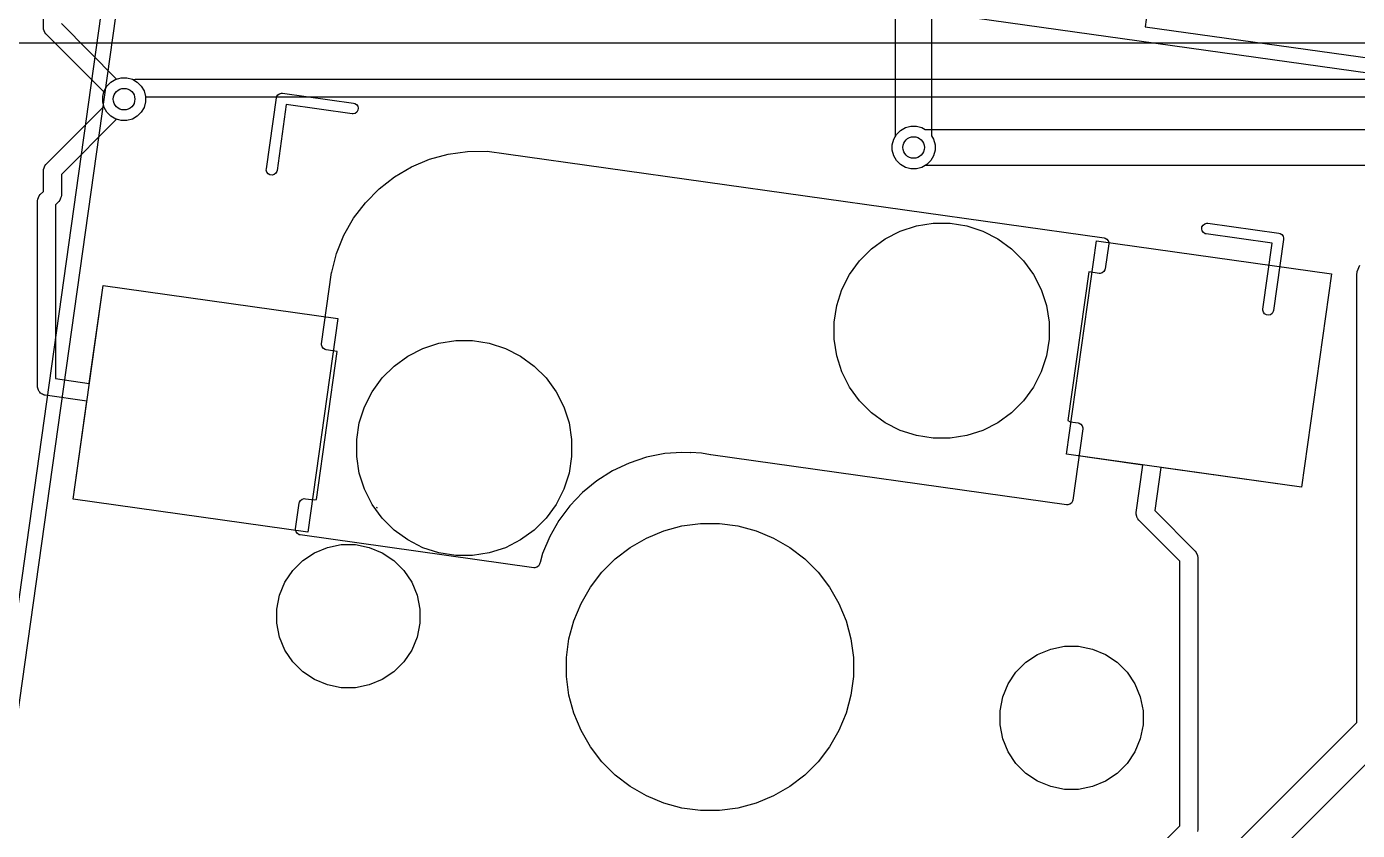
# Model space of a CAD drawing. Header units: millimetres. Extents: x 14 to 286, y -133 to -45.
# Drawn here: x 103.33 to 121.84, y -102.4 to -91.22 of the extents above; entities that cross this region are included whole.
import ezdxf

# ---------------------------------------------------------------- set-up
doc = ezdxf.new("R2010")
doc.units = ezdxf.units.MM
for name, color, linetype, true_color in [('B.Cu', 153, 'CONTINUOUS', 0x4d7fc4), ('B.Mask', 4, 'CONTINUOUS', 0x02ffee), ('B.Paste', 132, 'CONTINUOUS', 0x00c2c2), ('B.Silkscreen', 31, 'CONTINUOUS', 0xe8b2a7), ('F.Cu', 13, 'CONTINUOUS', 0xc83434), ('F.Mask', 201, 'CONTINUOUS', 0xd864ff), ('F.Silkscreen', 41, 'CONTINUOUS', 0xf2eda1), ('User.Drawings', 9, 'CONTINUOUS', 0xc2c2c2)]:
    doc.layers.add(name, color=color, linetype=linetype, true_color=true_color)

msp = doc.modelspace()

# ---------------------------------------------------------------- linework, layer by layer
at = {"layer": 'B.Cu', "linetype": 'CONTINUOUS'}
for p, q in [((103.5639, -91.2293), (103.5639, -78.973)), ((115.4211, -92.737846), (115.4211, -85.875853)), ((115.9211, -85.7723), (115.9211, -92.737846)), ((103.566302, -91.253686), (103.5639, -91.2293)), ((103.584966, -91.298746), (103.566302, -91.253686)), ((103.8139, -91.177524), (104.583665, -91.947289)), ((103.584971, -91.298751), (103.584966, -91.298746)), ((103.600512, -91.317688), (103.584971, -91.298751)), ((104.406889, -92.124065), (103.600512, -91.317688)), ((104.583665, -91.947289), (104.647942, -91.930067)), ((104.647942, -91.930067), (104.726258, -91.930067)), ((104.726258, -91.930067), (104.801905, -91.950336)), ((104.801905, -91.950336), (104.869728, -91.989494)), ((104.869728, -91.989494), (104.925106, -92.044872)), ((104.389667, -92.188342), (104.406889, -92.124065)), ((104.389667, -92.266658), (104.389667, -92.188342)), ((104.925106, -92.044872), (104.964264, -92.112695)), ((104.964264, -92.112695), (104.984533, -92.188342)), ((104.984533, -92.188342), (104.984533, -92.266658)), ((103.600512, -93.137312), (104.406889, -92.330934)), ((104.406889, -92.330934), (104.389667, -92.266658)), ((104.964264, -92.342305), (104.925106, -92.410128)), ((104.984533, -92.266658), (104.964264, -92.342305)), ((104.583665, -92.50771), (103.8139, -93.277476)), ((104.647942, -92.524933), (104.583665, -92.50771)), ((104.726258, -92.524933), (104.647942, -92.524933)), ((104.801905, -92.504664), (104.726258, -92.524933)), ((104.869728, -92.465506), (104.801905, -92.504664)), ((104.925106, -92.410128), (104.869728, -92.465506)), ((115.393936, -92.784895), (115.4211, -92.737846)), ((115.9211, -92.737846), (115.948264, -92.784895)), ((115.373667, -92.860542), (115.393936, -92.784895)), ((115.373667, -92.938858), (115.373667, -92.860542)), ((115.393936, -93.014505), (115.373667, -92.938858)), ((115.948264, -92.784895), (115.968533, -92.860542)), ((115.968533, -92.938858), (115.948264, -93.014505)), ((115.968533, -92.860542), (115.968533, -92.938858)), ((115.433094, -93.082328), (115.393936, -93.014505)), ((115.488472, -93.137706), (115.433094, -93.082328)), ((115.909106, -93.082328), (115.853728, -93.137706)), ((115.948264, -93.014505), (115.909106, -93.082328)), ((103.5639, -93.2257), (103.566302, -93.201314)), ((103.5639, -93.510123), (103.5639, -93.2257)), ((103.566302, -93.201314), (103.568655, -93.195634)), ((103.568655, -93.195634), (103.573344, -93.184312)), ((103.573344, -93.184312), (103.584966, -93.156254)), ((103.584966, -93.156254), (103.584971, -93.156248)), ((103.584971, -93.156248), (103.600512, -93.137312)), ((103.8139, -93.277476), (103.8139, -93.5619)), ((115.556295, -93.176864), (115.488472, -93.137706)), ((115.631942, -93.197133), (115.556295, -93.176864)), ((115.710258, -93.197133), (115.631942, -93.197133)), ((115.785905, -93.176864), (115.710258, -93.197133)), ((115.853728, -93.137706), (115.785905, -93.176864)), ((103.4824, -93.6434), (103.484802, -93.619014)), ((103.4824, -96.2224), (103.4824, -93.6434)), ((103.484802, -93.619014), (103.503466, -93.573954)), ((103.503466, -93.573954), (103.503471, -93.573948)), ((103.503471, -93.573948), (103.519012, -93.555012)), ((103.519012, -93.555012), (103.5639, -93.510123)), ((103.777288, -93.650289), (103.7324, -93.695176)), ((103.792833, -93.631347), (103.777288, -93.650289)), ((103.792834, -93.631346), (103.792833, -93.631347)), ((103.803766, -93.604951), (103.792834, -93.631346)), ((103.811498, -93.586287), (103.803766, -93.604951)), ((103.8139, -93.5619), (103.811498, -93.586286)), ((103.811498, -93.586286), (103.811498, -93.586287)), ((103.7324, -93.695176), (103.7324, -96.11374)), ((117.797513, -97.166508), (118.215032, -94.195704)), ((118.215032, -94.195704), (121.482917, -94.654976)), ((121.839904, -94.625027), (121.877233, -94.534907)), ((121.482917, -94.654976), (121.065398, -97.62578)), ((121.8351, -94.6738), (121.839904, -94.625027)), ((121.8351, -100.894746), (121.8351, -94.6738)), ((104.202527, -96.17982), (104.393886, -94.818231)), ((104.393886, -94.818231), (107.661771, -95.277503)), ((107.661771, -95.277503), (107.244252, -98.248307)), ((103.482893, -96.227406), (103.4824, -96.2224)), ((103.482601, -96.229484), (103.482893, -96.227406)), ((103.483403, -96.232586), (103.482601, -96.229484)), ((103.484802, -96.246786), (103.483403, -96.232586)), ((103.490853, -96.261395), (103.484802, -96.246786)), ((103.494812, -96.276704), (103.490853, -96.261395)), ((103.7324, -96.11374), (104.202527, -96.17982)), ((103.500101, -96.283723), (103.494812, -96.276704)), ((103.503466, -96.291846), (103.500101, -96.283723)), ((103.514649, -96.303029), (103.503466, -96.291846)), ((103.524164, -96.315656), (103.514649, -96.303029)), ((103.531736, -96.320116), (103.524164, -96.315656)), ((103.537954, -96.326334), (103.531736, -96.320116)), ((103.552565, -96.332386), (103.537954, -96.326334)), ((103.566187, -96.34041), (103.552565, -96.332386)), ((103.580052, -96.343771), (103.566187, -96.34041)), ((103.583014, -96.344998), (103.580052, -96.343771)), ((103.585113, -96.344998), (103.583014, -96.344998)), ((103.590001, -96.346183), (103.585113, -96.344998)), ((104.167734, -96.427386), (103.590001, -96.346183)), ((103.976367, -97.789035), (104.167734, -96.427386)), ((118.862053, -97.316119), (117.797513, -97.166508)), ((118.769116, -97.977403), (118.862053, -97.316119)), ((119.109621, -97.350913), (119.025357, -97.950481)), ((121.065398, -97.62578), (119.109621, -97.350913)), ((107.244252, -98.248307), (103.976367, -97.789035)), ((118.768101, -98.001886), (118.769116, -97.977403)), ((118.770302, -98.010397), (118.768101, -98.001886)), ((118.770302, -98.019187), (118.770302, -98.010397)), ((118.776352, -98.033792), (118.770302, -98.019187)), ((118.780312, -98.049105), (118.776352, -98.033792)), ((118.785604, -98.056127), (118.780312, -98.049105)), ((118.788967, -98.064246), (118.785604, -98.056127)), ((118.804512, -98.083188), (118.788967, -98.064246)), ((119.3743, -98.652976), (118.804512, -98.083188)), ((119.025357, -97.950481), (119.587688, -98.512812)), ((119.3743, -102.334724), (119.3743, -98.652976)), ((119.587688, -98.512812), (119.603228, -98.531748)), ((119.603228, -98.531748), (119.603234, -98.531754)), ((119.603234, -98.531754), (119.616388, -98.563511)), ((119.616388, -98.563511), (119.619199, -98.570299)), ((119.619199, -98.570299), (119.621898, -98.576814)), ((119.621898, -98.576814), (119.6243, -98.6012)), ((119.6243, -98.6012), (119.6243, -102.3865)), ((117.735546, -104.9943), (121.8351, -100.894746)), ((122.261877, -101.175077), (118.015877, -105.421077)), ((117.787357, -103.921667), (119.3743, -102.334724)), ((119.6243, -102.3865), (119.621898, -102.410886))]:
    msp.add_line(p, q, dxfattribs=at)
at = {"layer": 'B.Cu'}
for centre in [(104.6871, -92.2275), (115.6711, -92.8997)]:
    msp.add_circle(centre, 0.15, dxfattribs=at)
at = {"layer": 'B.Mask', "linetype": 'CONTINUOUS'}
for p, q in [((115.485755, -94.062119), (115.709612, -93.989383)), ((115.709612, -93.989383), (115.942091, -93.952562)), ((115.942091, -93.952562), (116.177469, -93.952562)), ((116.177469, -93.952562), (116.409948, -93.989383)), ((116.409948, -93.989383), (116.633805, -94.062119)), ((115.085608, -94.307329), (115.276032, -94.168978)), ((115.276032, -94.168978), (115.485755, -94.062119)), ((116.633805, -94.062119), (116.843528, -94.168978)), ((116.843528, -94.168978), (117.033952, -94.307329)), ((117.797513, -97.166508), (118.215032, -94.195704)), ((118.215032, -94.195704), (121.482917, -94.654976)), ((114.919171, -94.473766), (115.085608, -94.307329)), ((117.033952, -94.307329), (117.200389, -94.473766)), ((114.78082, -94.66419), (114.919171, -94.473766)), ((117.200389, -94.473766), (117.33874, -94.66419)), ((114.673961, -94.873913), (114.78082, -94.66419)), ((117.33874, -94.66419), (117.445599, -94.873913)), ((121.482917, -94.654976), (121.065398, -97.62578)), ((103.976367, -97.789035), (104.393886, -94.818231)), ((104.393886, -94.818231), (107.661771, -95.277503)), ((114.601225, -95.09777), (114.673961, -94.873913)), ((117.445599, -94.873913), (117.518335, -95.09777)), ((114.564404, -95.330249), (114.601225, -95.09777)), ((117.518335, -95.09777), (117.555156, -95.330249)), ((107.661771, -95.277503), (107.244252, -98.248307)), ((114.564404, -95.565627), (114.564404, -95.330249)), ((117.555156, -95.330249), (117.555156, -95.565627)), ((108.63433, -95.80051), (108.844053, -95.693651)), ((108.844053, -95.693651), (109.06791, -95.620915)), ((109.06791, -95.620915), (109.300389, -95.584094)), ((109.300389, -95.584094), (109.535767, -95.584094)), ((109.535767, -95.584094), (109.768246, -95.620915)), ((109.768246, -95.620915), (109.992103, -95.693651)), ((109.992103, -95.693651), (110.201826, -95.80051)), ((114.601225, -95.798106), (114.564404, -95.565627)), ((117.555156, -95.565627), (117.518335, -95.798106)), ((108.443906, -95.938861), (108.63433, -95.80051)), ((110.201826, -95.80051), (110.39225, -95.938861)), ((114.673961, -96.021963), (114.601225, -95.798106)), ((117.518335, -95.798106), (117.445599, -96.021963)), ((108.277469, -96.105298), (108.443906, -95.938861)), ((110.39225, -95.938861), (110.558687, -96.105298)), ((114.78082, -96.231686), (114.673961, -96.021963)), ((117.445599, -96.021963), (117.33874, -96.231686)), ((108.139118, -96.295722), (108.277469, -96.105298)), ((110.558687, -96.105298), (110.697038, -96.295722)), ((114.919171, -96.42211), (114.78082, -96.231686)), ((117.33874, -96.231686), (117.200389, -96.42211)), ((108.032259, -96.505445), (108.139118, -96.295722)), ((110.697038, -96.295722), (110.803897, -96.505445)), ((115.085608, -96.588547), (114.919171, -96.42211)), ((117.200389, -96.42211), (117.033952, -96.588547)), ((107.959523, -96.729302), (108.032259, -96.505445)), ((110.803897, -96.505445), (110.876633, -96.729302)), ((115.276032, -96.726898), (115.085608, -96.588547)), ((117.033952, -96.588547), (116.843528, -96.726898)), ((107.922702, -96.961781), (107.959523, -96.729302)), ((110.876633, -96.729302), (110.913454, -96.961781)), ((115.485755, -96.833757), (115.276032, -96.726898)), ((116.843528, -96.726898), (116.633805, -96.833757)), ((107.922702, -97.197159), (107.922702, -96.961781)), ((110.913454, -96.961781), (110.913454, -97.197159)), ((115.709612, -96.906493), (115.485755, -96.833757)), ((115.942091, -96.943314), (115.709612, -96.906493)), ((116.177469, -96.943314), (115.942091, -96.943314)), ((116.409948, -96.906493), (116.177469, -96.943314)), ((116.633805, -96.833757), (116.409948, -96.906493)), ((107.959523, -97.429638), (107.922702, -97.197159)), ((110.913454, -97.197159), (110.876633, -97.429638)), ((121.065398, -97.62578), (117.797513, -97.166508)), ((108.032259, -97.653495), (107.959523, -97.429638)), ((110.876633, -97.429638), (110.803897, -97.653495)), ((108.139118, -97.863218), (108.032259, -97.653495)), ((110.803897, -97.653495), (110.697038, -97.863218)), ((107.244252, -98.248307), (103.976367, -97.789035)), ((108.277469, -98.053642), (108.139118, -97.863218)), ((110.697038, -97.863218), (110.558687, -98.053642)), ((108.443906, -98.220079), (108.277469, -98.053642)), ((110.558687, -98.053642), (110.39225, -98.220079)), ((108.63433, -98.35843), (108.443906, -98.220079)), ((110.39225, -98.220079), (110.201826, -98.35843)), ((111.952923, -98.331255), (112.194621, -98.23114)), ((112.194621, -98.23114), (112.447319, -98.163429)), ((112.447319, -98.163429), (112.706694, -98.129282)), ((112.706694, -98.129282), (112.968306, -98.129282)), ((112.968306, -98.129282), (113.227681, -98.163429)), ((113.227681, -98.163429), (113.480379, -98.23114)), ((113.480379, -98.23114), (113.722077, -98.331255)), ((107.335541, -98.53608), (107.516653, -98.461061)), ((107.516653, -98.461061), (107.708921, -98.422816)), ((107.708921, -98.422816), (107.904955, -98.422816)), ((107.904955, -98.422816), (108.097223, -98.461061)), ((108.097223, -98.461061), (108.278335, -98.53608)), ((108.844053, -98.465289), (108.63433, -98.35843)), ((109.06791, -98.538025), (108.844053, -98.465289)), ((109.992103, -98.465289), (109.768246, -98.538025)), ((110.201826, -98.35843), (109.992103, -98.465289)), ((111.518808, -98.62132), (111.72636, -98.462061)), ((111.72636, -98.462061), (111.952923, -98.331255)), ((113.722077, -98.331255), (113.94864, -98.462061)), ((113.94864, -98.462061), (114.156192, -98.62132)), ((107.033928, -98.783608), (107.172545, -98.644991)), ((107.172545, -98.644991), (107.335541, -98.53608)), ((108.278335, -98.53608), (108.441331, -98.644991)), ((108.441331, -98.644991), (108.579948, -98.783608)), ((109.300389, -98.574846), (109.06791, -98.538025)), ((109.535767, -98.574846), (109.300389, -98.574846)), ((109.768246, -98.538025), (109.535767, -98.574846)), ((111.33382, -98.806308), (111.518808, -98.62132)), ((114.156192, -98.62132), (114.34118, -98.806308)), ((106.925017, -98.946604), (107.033928, -98.783608)), ((108.579948, -98.783608), (108.688859, -98.946604)), ((111.174561, -99.01386), (111.33382, -98.806308)), ((114.34118, -98.806308), (114.500439, -99.01386)), ((106.849998, -99.127716), (106.925017, -98.946604)), ((108.688859, -98.946604), (108.763878, -99.127716)), ((111.043755, -99.240423), (111.174561, -99.01386)), ((114.500439, -99.01386), (114.631245, -99.240423)), ((106.811753, -99.319984), (106.849998, -99.127716)), ((108.763878, -99.127716), (108.802123, -99.319984)), ((106.811753, -99.516018), (106.811753, -99.319984)), ((108.802123, -99.319984), (108.802123, -99.516018)), ((110.94364, -99.482121), (111.043755, -99.240423)), ((114.631245, -99.240423), (114.73136, -99.482121)), ((106.849998, -99.708286), (106.811753, -99.516018)), ((108.802123, -99.516018), (108.763878, -99.708286)), ((110.875929, -99.734819), (110.94364, -99.482121)), ((114.73136, -99.482121), (114.799071, -99.734819)), ((106.925017, -99.889398), (106.849998, -99.708286)), ((108.763878, -99.708286), (108.688859, -99.889398)), ((110.841782, -99.994194), (110.875929, -99.734819)), ((114.799071, -99.734819), (114.833218, -99.994194)), ((107.033928, -100.052394), (106.925017, -99.889398)), ((108.688859, -99.889398), (108.579948, -100.052394)), ((117.233669, -100.058989), (117.396665, -99.950078)), ((117.396665, -99.950078), (117.577777, -99.875059)), ((117.577777, -99.875059), (117.770045, -99.836814)), ((117.770045, -99.836814), (117.966079, -99.836814)), ((117.966079, -99.836814), (118.158347, -99.875059)), ((118.158347, -99.875059), (118.339459, -99.950078)), ((118.339459, -99.950078), (118.502455, -100.058989)), ((107.172545, -100.191011), (107.033928, -100.052394)), ((108.579948, -100.052394), (108.441331, -100.191011)), ((110.841782, -100.255806), (110.841782, -99.994194)), ((114.833218, -99.994194), (114.833218, -100.255806)), ((117.095052, -100.197606), (117.233669, -100.058989)), ((118.502455, -100.058989), (118.641072, -100.197606)), ((107.335541, -100.299922), (107.172545, -100.191011)), ((107.516653, -100.374941), (107.335541, -100.299922)), ((108.278335, -100.299922), (108.097223, -100.374941)), ((108.441331, -100.191011), (108.278335, -100.299922)), ((110.875929, -100.515181), (110.841782, -100.255806)), ((114.833218, -100.255806), (114.799071, -100.515181)), ((116.986141, -100.360602), (117.095052, -100.197606)), ((118.641072, -100.197606), (118.749983, -100.360602)), ((107.708921, -100.413186), (107.516653, -100.374941)), ((107.904955, -100.413186), (107.708921, -100.413186)), ((108.097223, -100.374941), (107.904955, -100.413186)), ((110.94364, -100.767879), (110.875929, -100.515181)), ((114.799071, -100.515181), (114.73136, -100.767879)), ((116.911122, -100.541714), (116.986141, -100.360602)), ((118.749983, -100.360602), (118.825002, -100.541714)), ((116.872877, -100.733982), (116.911122, -100.541714)), ((118.825002, -100.541714), (118.863247, -100.733982)), ((111.043755, -101.009577), (110.94364, -100.767879)), ((114.73136, -100.767879), (114.631245, -101.009577)), ((116.872877, -100.930016), (116.872877, -100.733982)), ((118.863247, -100.733982), (118.863247, -100.930016)), ((111.174561, -101.23614), (111.043755, -101.009577)), ((114.631245, -101.009577), (114.500439, -101.23614)), ((116.911122, -101.122284), (116.872877, -100.930016)), ((118.863247, -100.930016), (118.825002, -101.122284)), ((111.33382, -101.443692), (111.174561, -101.23614)), ((114.500439, -101.23614), (114.34118, -101.443692)), ((116.986141, -101.303396), (116.911122, -101.122284)), ((118.825002, -101.122284), (118.749983, -101.303396)), ((111.518808, -101.62868), (111.33382, -101.443692)), ((114.34118, -101.443692), (114.156192, -101.62868)), ((117.095052, -101.466392), (116.986141, -101.303396)), ((118.749983, -101.303396), (118.641072, -101.466392)), ((111.72636, -101.787939), (111.518808, -101.62868)), ((114.156192, -101.62868), (113.94864, -101.787939)), ((117.233669, -101.605009), (117.095052, -101.466392)), ((117.396665, -101.71392), (117.233669, -101.605009)), ((118.502455, -101.605009), (118.339459, -101.71392)), ((118.641072, -101.466392), (118.502455, -101.605009)), ((111.952923, -101.918745), (111.72636, -101.787939)), ((113.94864, -101.787939), (113.722077, -101.918745)), ((117.577777, -101.788939), (117.396665, -101.71392)), ((117.770045, -101.827184), (117.577777, -101.788939)), ((118.158347, -101.788939), (117.966079, -101.827184)), ((118.339459, -101.71392), (118.158347, -101.788939)), ((112.194621, -102.01886), (111.952923, -101.918745)), ((113.722077, -101.918745), (113.480379, -102.01886)), ((117.966079, -101.827184), (117.770045, -101.827184)), ((112.447319, -102.086571), (112.194621, -102.01886)), ((112.706694, -102.120718), (112.447319, -102.086571)), ((112.968306, -102.120718), (112.706694, -102.120718)), ((113.227681, -102.086571), (112.968306, -102.120718)), ((113.480379, -102.01886), (113.227681, -102.086571))]:
    msp.add_line(p, q, dxfattribs=at)
at = {"layer": 'B.Paste', "linetype": 'CONTINUOUS'}
for p, q in [((117.797513, -97.166508), (118.215032, -94.195704)), ((118.215032, -94.195704), (121.482917, -94.654976)), ((121.482917, -94.654976), (121.065398, -97.62578)), ((103.976367, -97.789035), (104.393886, -94.818231)), ((104.393886, -94.818231), (107.661771, -95.277503)), ((107.661771, -95.277503), (107.244252, -98.248307)), ((121.065398, -97.62578), (117.797513, -97.166508)), ((107.244252, -98.248307), (103.976367, -97.789035))]:
    msp.add_line(p, q, dxfattribs=at)
at = {"layer": 'B.Silkscreen', "linetype": 'CONTINUOUS'}
for p, q in [((108.684213, -93.169999), (108.934567, -93.064309)), ((108.934567, -93.064309), (109.196576, -92.992201)), ((109.196576, -92.992201), (109.465754, -92.954908)), ((109.465754, -92.954908), (109.737498, -92.95307)), ((109.737498, -92.95307), (110.001625, -92.986026)), ((110.001625, -92.986026), (110.003461, -92.986103)), ((110.003461, -92.986103), (118.321714, -94.155157)), ((108.235326, -93.474349), (108.449795, -93.307463)), ((108.449795, -93.307463), (108.684213, -93.169999)), ((108.044474, -93.667801), (108.235326, -93.474349)), ((107.880505, -93.884508), (108.044474, -93.667801)), ((107.746226, -94.120764), (107.880505, -93.884508)), ((107.643932, -94.372526), (107.746226, -94.120764)), ((118.321714, -94.155157), (118.336003, -94.15862)), ((118.336003, -94.15862), (118.361217, -94.173473)), ((118.361217, -94.173473), (118.378828, -94.196843)), ((118.378828, -94.196843), (118.380056, -94.201592)), ((118.380056, -94.201592), (118.386155, -94.225175)), ((118.386155, -94.225175), (118.385546, -94.239865)), ((107.575376, -94.635486), (107.643932, -94.372526)), ((118.385546, -94.239865), (118.336835, -94.586459)), ((118.333372, -94.600748), (118.318519, -94.625962)), ((118.336835, -94.586459), (118.333372, -94.600748)), ((107.435589, -95.629449), (107.574762, -94.639181)), ((107.574762, -94.639181), (107.575471, -94.636251)), ((107.575471, -94.636251), (107.575376, -94.635486)), ((118.108538, -94.63011), (117.818298, -96.695278)), ((118.252126, -94.650291), (118.108538, -94.63011)), ((118.266806, -94.650899), (118.252126, -94.650291)), ((118.266817, -94.650901), (118.266806, -94.650899)), ((118.295149, -94.643573), (118.266817, -94.650901)), ((118.318519, -94.625962), (118.295149, -94.643573)), ((107.434979, -95.644139), (107.435589, -95.629449)), ((107.442307, -95.672471), (107.434979, -95.644139)), ((107.459918, -95.695841), (107.442307, -95.672471)), ((107.485132, -95.710694), (107.459918, -95.695841)), ((107.499421, -95.714157), (107.485132, -95.710694)), ((107.652914, -95.735728), (107.499421, -95.714157)), ((107.363511, -97.794924), (107.652914, -95.735728)), ((117.818298, -96.695278), (117.851027, -96.714557)), ((117.851027, -96.714557), (117.959864, -96.729854)), ((118.023696, -96.814562), (117.884522, -97.80483)), ((117.959864, -96.729854), (117.974153, -96.733317)), ((117.974153, -96.733317), (117.999367, -96.74817)), ((117.999367, -96.74817), (118.016978, -96.77154)), ((118.016978, -96.77154), (118.024306, -96.799872)), ((118.024306, -96.799872), (118.023696, -96.814562)), ((112.208113, -97.157757), (111.956671, -97.207928)), ((112.445088, -97.140004), (112.208113, -97.157757)), ((112.564523, -97.144625), (112.445088, -97.140004)), ((112.569058, -97.143595), (112.564523, -97.144625)), ((112.719906, -97.150751), (112.569058, -97.143595)), ((112.846255, -97.172451), (112.719906, -97.150751)), ((112.846749, -97.172379), (112.846255, -97.172451)), ((112.848474, -97.172797), (112.846749, -97.172379)), ((117.799814, -97.868662), (112.848474, -97.172797)), ((111.713218, -97.288369), (111.481382, -97.397879)), ((111.956671, -97.207928), (111.713218, -97.288369)), ((111.264621, -97.534827), (111.066165, -97.69717)), ((111.481382, -97.397879), (111.264621, -97.534827)), ((111.066165, -97.69717), (110.888973, -97.882489)), ((107.073739, -98.204146), (107.123841, -97.84765)), ((107.123841, -97.84765), (107.127304, -97.83336)), ((107.127304, -97.83336), (107.142157, -97.808146)), ((107.142157, -97.808146), (107.165527, -97.790535)), ((107.165527, -97.790535), (107.167054, -97.79014)), ((107.167054, -97.79014), (107.193859, -97.783207)), ((107.193859, -97.783207), (107.208549, -97.783817)), ((107.208549, -97.783817), (107.333928, -97.801438)), ((107.333928, -97.801438), (107.359723, -97.794767)), ((107.359723, -97.794767), (107.363511, -97.794924)), ((108.19871, -97.902624), (108.197659, -97.90768)), ((108.197659, -97.90768), (108.208007, -97.909134)), ((108.208007, -97.909134), (108.19871, -97.902624)), ((110.888973, -97.882489), (110.735686, -98.088021)), ((117.814503, -97.869271), (117.799814, -97.868662)), ((117.814504, -97.869272), (117.814503, -97.869271)), ((117.814505, -97.869272), (117.814504, -97.869271)), ((117.814504, -97.869271), (117.814504, -97.869272)), ((117.842836, -97.861944), (117.814505, -97.869272)), ((117.866206, -97.844333), (117.842836, -97.861944)), ((117.881059, -97.819119), (117.866206, -97.844333)), ((117.884522, -97.80483), (117.881059, -97.819119)), ((110.735686, -98.088021), (110.60859, -98.310702)), ((107.073129, -98.218836), (107.073739, -98.204146)), ((107.080457, -98.247168), (107.073129, -98.218836)), ((107.098068, -98.270538), (107.080457, -98.247168)), ((107.123282, -98.285391), (107.098068, -98.270538)), ((107.137571, -98.288854), (107.123282, -98.285391)), ((110.38565, -98.745342), (107.137571, -98.288854)), ((110.60859, -98.310702), (110.509579, -98.547212)), ((110.474918, -98.670637), (110.469234, -98.679154)), ((110.509579, -98.547212), (110.474918, -98.670637)), ((110.40034, -98.745952), (110.38565, -98.745342)), ((110.428672, -98.738624), (110.40034, -98.745952)), ((110.452042, -98.721013), (110.428672, -98.738624)), ((110.466895, -98.695799), (110.452042, -98.721013)), ((110.469234, -98.679154), (110.466895, -98.695799))]:
    msp.add_line(p, q, dxfattribs=at)
at = {"layer": 'F.Cu', "linetype": 'CONTINUOUS'}
for p, q in [((132.526724, -91.4491), (99.0731, -91.4491)), ((104.449094, -92.044872), (104.504472, -91.989494)), ((104.504472, -91.989494), (104.572295, -91.950336)), ((104.572295, -91.950336), (104.647942, -91.930067)), ((104.647942, -91.930067), (104.726258, -91.930067)), ((104.726258, -91.930067), (104.801905, -91.950336)), ((104.801905, -91.950336), (104.809784, -91.954885)), ((104.809784, -91.954885), (104.814813, -91.952802)), ((104.814813, -91.952802), (104.814814, -91.952802)), ((104.814814, -91.952802), (104.8392, -91.9504)), ((104.8392, -91.9504), (130.1579, -91.9504)), ((104.389667, -92.188342), (104.409936, -92.112695)), ((104.389667, -92.266658), (104.389667, -92.188342)), ((104.409936, -92.112695), (104.449094, -92.044872)), ((104.409936, -92.342305), (104.389667, -92.266658)), ((104.449094, -92.410128), (104.409936, -92.342305)), ((104.964264, -92.342305), (104.925106, -92.410128)), ((104.984533, -92.266658), (104.964264, -92.342305)), ((130.106124, -92.2004), (104.984533, -92.2004)), ((104.984533, -92.2004), (104.984533, -92.266658)), ((104.504472, -92.465506), (104.449094, -92.410128)), ((104.572295, -92.504664), (104.504472, -92.465506)), ((104.647942, -92.524933), (104.572295, -92.504664)), ((104.726258, -92.524933), (104.647942, -92.524933)), ((104.801905, -92.504664), (104.726258, -92.524933)), ((104.869728, -92.465506), (104.801905, -92.504664)), ((104.925106, -92.410128), (104.869728, -92.465506)), ((115.393936, -92.784895), (115.433094, -92.717072)), ((115.433094, -92.717072), (115.488472, -92.661694)), ((115.488472, -92.661694), (115.556295, -92.622536)), ((115.556295, -92.622536), (115.631942, -92.602267)), ((115.631942, -92.602267), (115.710258, -92.602267)), ((115.710258, -92.602267), (115.785905, -92.622536)), ((115.785905, -92.622536), (115.832954, -92.6497)), ((115.832954, -92.6497), (123.055, -92.6497)), ((115.373667, -92.860542), (115.393936, -92.784895)), ((115.373667, -92.938858), (115.373667, -92.860542)), ((115.393936, -93.014505), (115.373667, -92.938858)), ((115.433094, -93.082328), (115.393936, -93.014505)), ((115.488472, -93.137706), (115.433094, -93.082328)), ((115.556295, -93.176864), (115.488472, -93.137706)), ((115.631942, -93.197133), (115.556295, -93.176864)), ((115.710258, -93.197133), (115.631942, -93.197133)), ((115.785905, -93.176864), (115.710258, -93.197133)), ((115.832954, -93.1497), (115.785905, -93.176864)), ((122.951446, -93.1497), (115.832954, -93.1497))]:
    msp.add_line(p, q, dxfattribs=at)
at = {"layer": 'F.Cu'}
for centre in [(104.6871, -92.2275), (115.6711, -92.8997)]:
    msp.add_circle(centre, 0.15, dxfattribs=at)
at = {"layer": 'F.Mask', "linetype": 'CONTINUOUS'}
for p, q in [((115.485755, -94.062119), (115.709612, -93.989383)), ((115.709612, -93.989383), (115.942091, -93.952562)), ((115.942091, -93.952562), (116.177469, -93.952562)), ((116.177469, -93.952562), (116.409948, -93.989383)), ((116.409948, -93.989383), (116.633805, -94.062119)), ((115.085608, -94.307329), (115.276032, -94.168978)), ((115.276032, -94.168978), (115.485755, -94.062119)), ((116.633805, -94.062119), (116.843528, -94.168978)), ((116.843528, -94.168978), (117.033952, -94.307329)), ((114.919171, -94.473766), (115.085608, -94.307329)), ((117.033952, -94.307329), (117.200389, -94.473766)), ((114.78082, -94.66419), (114.919171, -94.473766)), ((117.200389, -94.473766), (117.33874, -94.66419)), ((114.673961, -94.873913), (114.78082, -94.66419)), ((117.33874, -94.66419), (117.445599, -94.873913)), ((114.601225, -95.09777), (114.673961, -94.873913)), ((117.445599, -94.873913), (117.518335, -95.09777)), ((114.564404, -95.330249), (114.601225, -95.09777)), ((117.518335, -95.09777), (117.555156, -95.330249)), ((114.564404, -95.565627), (114.564404, -95.330249)), ((117.555156, -95.330249), (117.555156, -95.565627)), ((108.63433, -95.80051), (108.844053, -95.693651)), ((108.844053, -95.693651), (109.06791, -95.620915)), ((109.06791, -95.620915), (109.300389, -95.584094)), ((109.300389, -95.584094), (109.535767, -95.584094)), ((109.535767, -95.584094), (109.768246, -95.620915)), ((109.768246, -95.620915), (109.992103, -95.693651)), ((109.992103, -95.693651), (110.201826, -95.80051)), ((114.601225, -95.798106), (114.564404, -95.565627)), ((117.555156, -95.565627), (117.518335, -95.798106)), ((108.443906, -95.938861), (108.63433, -95.80051)), ((110.201826, -95.80051), (110.39225, -95.938861)), ((114.673961, -96.021963), (114.601225, -95.798106)), ((117.518335, -95.798106), (117.445599, -96.021963)), ((108.277469, -96.105298), (108.443906, -95.938861)), ((110.39225, -95.938861), (110.558687, -96.105298)), ((114.78082, -96.231686), (114.673961, -96.021963)), ((117.445599, -96.021963), (117.33874, -96.231686)), ((108.139118, -96.295722), (108.277469, -96.105298)), ((110.558687, -96.105298), (110.697038, -96.295722)), ((114.919171, -96.42211), (114.78082, -96.231686)), ((117.33874, -96.231686), (117.200389, -96.42211)), ((108.032259, -96.505445), (108.139118, -96.295722)), ((110.697038, -96.295722), (110.803897, -96.505445)), ((115.085608, -96.588547), (114.919171, -96.42211)), ((117.200389, -96.42211), (117.033952, -96.588547)), ((107.959523, -96.729302), (108.032259, -96.505445)), ((110.803897, -96.505445), (110.876633, -96.729302)), ((115.276032, -96.726898), (115.085608, -96.588547)), ((117.033952, -96.588547), (116.843528, -96.726898)), ((107.922702, -96.961781), (107.959523, -96.729302)), ((110.876633, -96.729302), (110.913454, -96.961781)), ((115.485755, -96.833757), (115.276032, -96.726898)), ((116.843528, -96.726898), (116.633805, -96.833757)), ((107.922702, -97.197159), (107.922702, -96.961781)), ((110.913454, -96.961781), (110.913454, -97.197159)), ((115.709612, -96.906493), (115.485755, -96.833757)), ((115.942091, -96.943314), (115.709612, -96.906493)), ((116.177469, -96.943314), (115.942091, -96.943314)), ((116.409948, -96.906493), (116.177469, -96.943314)), ((116.633805, -96.833757), (116.409948, -96.906493)), ((107.959523, -97.429638), (107.922702, -97.197159)), ((110.913454, -97.197159), (110.876633, -97.429638)), ((108.032259, -97.653495), (107.959523, -97.429638)), ((110.876633, -97.429638), (110.803897, -97.653495)), ((108.139118, -97.863218), (108.032259, -97.653495)), ((110.803897, -97.653495), (110.697038, -97.863218)), ((108.277469, -98.053642), (108.139118, -97.863218)), ((110.697038, -97.863218), (110.558687, -98.053642)), ((108.443906, -98.220079), (108.277469, -98.053642)), ((110.558687, -98.053642), (110.39225, -98.220079)), ((108.63433, -98.35843), (108.443906, -98.220079)), ((110.39225, -98.220079), (110.201826, -98.35843)), ((111.952923, -98.331255), (112.194621, -98.23114)), ((112.194621, -98.23114), (112.447319, -98.163429)), ((112.447319, -98.163429), (112.706694, -98.129282)), ((112.706694, -98.129282), (112.968306, -98.129282)), ((112.968306, -98.129282), (113.227681, -98.163429)), ((113.227681, -98.163429), (113.480379, -98.23114)), ((113.480379, -98.23114), (113.722077, -98.331255)), ((107.335541, -98.53608), (107.516653, -98.461061)), ((107.516653, -98.461061), (107.708921, -98.422816)), ((107.708921, -98.422816), (107.904955, -98.422816)), ((107.904955, -98.422816), (108.097223, -98.461061)), ((108.097223, -98.461061), (108.278335, -98.53608)), ((108.844053, -98.465289), (108.63433, -98.35843)), ((109.06791, -98.538025), (108.844053, -98.465289)), ((109.992103, -98.465289), (109.768246, -98.538025)), ((110.201826, -98.35843), (109.992103, -98.465289)), ((111.518808, -98.62132), (111.72636, -98.462061)), ((111.72636, -98.462061), (111.952923, -98.331255)), ((113.722077, -98.331255), (113.94864, -98.462061)), ((113.94864, -98.462061), (114.156192, -98.62132)), ((107.033928, -98.783608), (107.172545, -98.644991)), ((107.172545, -98.644991), (107.335541, -98.53608)), ((108.278335, -98.53608), (108.441331, -98.644991)), ((108.441331, -98.644991), (108.579948, -98.783608)), ((109.300389, -98.574846), (109.06791, -98.538025)), ((109.535767, -98.574846), (109.300389, -98.574846)), ((109.768246, -98.538025), (109.535767, -98.574846)), ((111.33382, -98.806308), (111.518808, -98.62132)), ((114.156192, -98.62132), (114.34118, -98.806308)), ((106.925017, -98.946604), (107.033928, -98.783608)), ((108.579948, -98.783608), (108.688859, -98.946604)), ((111.174561, -99.01386), (111.33382, -98.806308)), ((114.34118, -98.806308), (114.500439, -99.01386)), ((106.849998, -99.127716), (106.925017, -98.946604)), ((108.688859, -98.946604), (108.763878, -99.127716)), ((111.043755, -99.240423), (111.174561, -99.01386)), ((114.500439, -99.01386), (114.631245, -99.240423)), ((106.811753, -99.319984), (106.849998, -99.127716)), ((108.763878, -99.127716), (108.802123, -99.319984)), ((106.811753, -99.516018), (106.811753, -99.319984)), ((108.802123, -99.319984), (108.802123, -99.516018)), ((110.94364, -99.482121), (111.043755, -99.240423)), ((114.631245, -99.240423), (114.73136, -99.482121)), ((106.849998, -99.708286), (106.811753, -99.516018)), ((108.802123, -99.516018), (108.763878, -99.708286)), ((110.875929, -99.734819), (110.94364, -99.482121)), ((114.73136, -99.482121), (114.799071, -99.734819)), ((106.925017, -99.889398), (106.849998, -99.708286)), ((108.763878, -99.708286), (108.688859, -99.889398)), ((110.841782, -99.994194), (110.875929, -99.734819)), ((114.799071, -99.734819), (114.833218, -99.994194)), ((107.033928, -100.052394), (106.925017, -99.889398)), ((108.688859, -99.889398), (108.579948, -100.052394)), ((117.233669, -100.058989), (117.396665, -99.950078)), ((117.396665, -99.950078), (117.577777, -99.875059)), ((117.577777, -99.875059), (117.770045, -99.836814)), ((117.770045, -99.836814), (117.966079, -99.836814)), ((117.966079, -99.836814), (118.158347, -99.875059)), ((118.158347, -99.875059), (118.339459, -99.950078)), ((118.339459, -99.950078), (118.502455, -100.058989)), ((107.172545, -100.191011), (107.033928, -100.052394)), ((108.579948, -100.052394), (108.441331, -100.191011)), ((110.841782, -100.255806), (110.841782, -99.994194)), ((114.833218, -99.994194), (114.833218, -100.255806)), ((117.095052, -100.197606), (117.233669, -100.058989)), ((118.502455, -100.058989), (118.641072, -100.197606)), ((107.335541, -100.299922), (107.172545, -100.191011)), ((107.516653, -100.374941), (107.335541, -100.299922)), ((108.278335, -100.299922), (108.097223, -100.374941)), ((108.441331, -100.191011), (108.278335, -100.299922)), ((110.875929, -100.515181), (110.841782, -100.255806)), ((114.833218, -100.255806), (114.799071, -100.515181)), ((116.986141, -100.360602), (117.095052, -100.197606)), ((118.641072, -100.197606), (118.749983, -100.360602)), ((107.708921, -100.413186), (107.516653, -100.374941)), ((107.904955, -100.413186), (107.708921, -100.413186)), ((108.097223, -100.374941), (107.904955, -100.413186)), ((110.94364, -100.767879), (110.875929, -100.515181)), ((114.799071, -100.515181), (114.73136, -100.767879)), ((116.911122, -100.541714), (116.986141, -100.360602)), ((118.749983, -100.360602), (118.825002, -100.541714)), ((116.872877, -100.733982), (116.911122, -100.541714)), ((118.825002, -100.541714), (118.863247, -100.733982)), ((111.043755, -101.009577), (110.94364, -100.767879)), ((114.73136, -100.767879), (114.631245, -101.009577)), ((116.872877, -100.930016), (116.872877, -100.733982)), ((118.863247, -100.733982), (118.863247, -100.930016)), ((111.174561, -101.23614), (111.043755, -101.009577)), ((114.631245, -101.009577), (114.500439, -101.23614)), ((116.911122, -101.122284), (116.872877, -100.930016)), ((118.863247, -100.930016), (118.825002, -101.122284)), ((111.33382, -101.443692), (111.174561, -101.23614)), ((114.500439, -101.23614), (114.34118, -101.443692)), ((116.986141, -101.303396), (116.911122, -101.122284)), ((118.825002, -101.122284), (118.749983, -101.303396)), ((111.518808, -101.62868), (111.33382, -101.443692)), ((114.34118, -101.443692), (114.156192, -101.62868)), ((117.095052, -101.466392), (116.986141, -101.303396)), ((118.749983, -101.303396), (118.641072, -101.466392)), ((111.72636, -101.787939), (111.518808, -101.62868)), ((114.156192, -101.62868), (113.94864, -101.787939)), ((117.233669, -101.605009), (117.095052, -101.466392)), ((117.396665, -101.71392), (117.233669, -101.605009)), ((118.502455, -101.605009), (118.339459, -101.71392)), ((118.641072, -101.466392), (118.502455, -101.605009)), ((111.952923, -101.918745), (111.72636, -101.787939)), ((113.94864, -101.787939), (113.722077, -101.918745)), ((117.577777, -101.788939), (117.396665, -101.71392)), ((117.770045, -101.827184), (117.577777, -101.788939)), ((118.158347, -101.788939), (117.966079, -101.827184)), ((118.339459, -101.71392), (118.158347, -101.788939)), ((112.194621, -102.01886), (111.952923, -101.918745)), ((113.722077, -101.918745), (113.480379, -102.01886)), ((117.966079, -101.827184), (117.770045, -101.827184)), ((112.447319, -102.086571), (112.194621, -102.01886)), ((112.706694, -102.120718), (112.447319, -102.086571)), ((112.968306, -102.120718), (112.706694, -102.120718)), ((113.227681, -102.086571), (112.968306, -102.120718)), ((113.480379, -102.01886), (113.227681, -102.086571))]:
    msp.add_line(p, q, dxfattribs=at)
at = {"layer": 'F.Silkscreen', "linetype": 'CONTINUOUS'}
for p, q in [((111.952923, -98.331255), (112.194621, -98.23114)), ((112.194621, -98.23114), (112.447319, -98.163429)), ((112.447319, -98.163429), (112.706694, -98.129282)), ((112.706694, -98.129282), (112.968306, -98.129282)), ((112.968306, -98.129282), (113.227681, -98.163429)), ((113.227681, -98.163429), (113.480379, -98.23114)), ((113.480379, -98.23114), (113.722077, -98.331255)), ((107.335541, -98.53608), (107.516653, -98.461061)), ((107.516653, -98.461061), (107.708921, -98.422816)), ((107.708921, -98.422816), (107.904955, -98.422816)), ((107.904955, -98.422816), (108.097223, -98.461061)), ((108.097223, -98.461061), (108.278335, -98.53608)), ((111.518808, -98.62132), (111.72636, -98.462061)), ((111.72636, -98.462061), (111.952923, -98.331255)), ((113.722077, -98.331255), (113.94864, -98.462061)), ((113.94864, -98.462061), (114.156192, -98.62132)), ((107.033928, -98.783608), (107.172545, -98.644991)), ((107.172545, -98.644991), (107.335541, -98.53608)), ((108.278335, -98.53608), (108.441331, -98.644991)), ((108.441331, -98.644991), (108.579948, -98.783608)), ((111.33382, -98.806308), (111.518808, -98.62132)), ((114.156192, -98.62132), (114.34118, -98.806308)), ((106.925017, -98.946604), (107.033928, -98.783608)), ((108.579948, -98.783608), (108.688859, -98.946604)), ((111.174561, -99.01386), (111.33382, -98.806308)), ((114.34118, -98.806308), (114.500439, -99.01386)), ((106.849998, -99.127716), (106.925017, -98.946604)), ((108.688859, -98.946604), (108.763878, -99.127716)), ((111.043755, -99.240423), (111.174561, -99.01386)), ((114.500439, -99.01386), (114.631245, -99.240423)), ((106.811753, -99.319984), (106.849998, -99.127716)), ((108.763878, -99.127716), (108.802123, -99.319984)), ((106.811753, -99.516018), (106.811753, -99.319984)), ((108.802123, -99.319984), (108.802123, -99.516018)), ((110.94364, -99.482121), (111.043755, -99.240423)), ((114.631245, -99.240423), (114.73136, -99.482121)), ((106.849998, -99.708286), (106.811753, -99.516018)), ((108.802123, -99.516018), (108.763878, -99.708286)), ((110.875929, -99.734819), (110.94364, -99.482121)), ((114.73136, -99.482121), (114.799071, -99.734819)), ((106.925017, -99.889398), (106.849998, -99.708286)), ((108.763878, -99.708286), (108.688859, -99.889398)), ((110.841782, -99.994194), (110.875929, -99.734819)), ((114.799071, -99.734819), (114.833218, -99.994194)), ((107.033928, -100.052394), (106.925017, -99.889398)), ((108.688859, -99.889398), (108.579948, -100.052394)), ((117.233669, -100.058989), (117.396665, -99.950078)), ((117.396665, -99.950078), (117.577777, -99.875059)), ((117.577777, -99.875059), (117.770045, -99.836814)), ((117.770045, -99.836814), (117.966079, -99.836814)), ((117.966079, -99.836814), (118.158347, -99.875059)), ((118.158347, -99.875059), (118.339459, -99.950078)), ((118.339459, -99.950078), (118.502455, -100.058989)), ((107.172545, -100.191011), (107.033928, -100.052394)), ((108.579948, -100.052394), (108.441331, -100.191011)), ((110.841782, -100.255806), (110.841782, -99.994194)), ((114.833218, -99.994194), (114.833218, -100.255806)), ((117.095052, -100.197606), (117.233669, -100.058989)), ((118.502455, -100.058989), (118.641072, -100.197606)), ((107.335541, -100.299922), (107.172545, -100.191011)), ((107.516653, -100.374941), (107.335541, -100.299922)), ((108.278335, -100.299922), (108.097223, -100.374941)), ((108.441331, -100.191011), (108.278335, -100.299922)), ((110.875929, -100.515181), (110.841782, -100.255806)), ((114.833218, -100.255806), (114.799071, -100.515181)), ((116.986141, -100.360602), (117.095052, -100.197606)), ((118.641072, -100.197606), (118.749983, -100.360602)), ((107.708921, -100.413186), (107.516653, -100.374941)), ((107.904955, -100.413186), (107.708921, -100.413186)), ((108.097223, -100.374941), (107.904955, -100.413186)), ((110.94364, -100.767879), (110.875929, -100.515181)), ((114.799071, -100.515181), (114.73136, -100.767879)), ((116.911122, -100.541714), (116.986141, -100.360602)), ((118.749983, -100.360602), (118.825002, -100.541714)), ((116.872877, -100.733982), (116.911122, -100.541714)), ((118.825002, -100.541714), (118.863247, -100.733982)), ((111.043755, -101.009577), (110.94364, -100.767879)), ((114.73136, -100.767879), (114.631245, -101.009577)), ((116.872877, -100.930016), (116.872877, -100.733982)), ((118.863247, -100.733982), (118.863247, -100.930016)), ((111.174561, -101.23614), (111.043755, -101.009577)), ((114.631245, -101.009577), (114.500439, -101.23614)), ((116.911122, -101.122284), (116.872877, -100.930016)), ((118.863247, -100.930016), (118.825002, -101.122284)), ((111.33382, -101.443692), (111.174561, -101.23614)), ((114.500439, -101.23614), (114.34118, -101.443692)), ((116.986141, -101.303396), (116.911122, -101.122284)), ((118.825002, -101.122284), (118.749983, -101.303396)), ((111.518808, -101.62868), (111.33382, -101.443692)), ((114.34118, -101.443692), (114.156192, -101.62868)), ((117.095052, -101.466392), (116.986141, -101.303396)), ((118.749983, -101.303396), (118.641072, -101.466392)), ((111.72636, -101.787939), (111.518808, -101.62868)), ((114.156192, -101.62868), (113.94864, -101.787939)), ((117.233669, -101.605009), (117.095052, -101.466392)), ((117.396665, -101.71392), (117.233669, -101.605009)), ((118.502455, -101.605009), (118.339459, -101.71392)), ((118.641072, -101.466392), (118.502455, -101.605009)), ((111.952923, -101.918745), (111.72636, -101.787939)), ((113.94864, -101.787939), (113.722077, -101.918745)), ((117.577777, -101.788939), (117.396665, -101.71392)), ((117.770045, -101.827184), (117.577777, -101.788939)), ((118.158347, -101.788939), (117.966079, -101.827184)), ((118.339459, -101.71392), (118.158347, -101.788939)), ((112.194621, -102.01886), (111.952923, -101.918745)), ((113.722077, -101.918745), (113.480379, -102.01886)), ((117.966079, -101.827184), (117.770045, -101.827184)), ((112.447319, -102.086571), (112.194621, -102.01886)), ((112.706694, -102.120718), (112.447319, -102.086571)), ((112.968306, -102.120718), (112.706694, -102.120718)), ((113.227681, -102.086571), (112.968306, -102.120718)), ((113.480379, -102.01886), (113.227681, -102.086571))]:
    msp.add_line(p, q, dxfattribs=at)
at = {"layer": 'User.Drawings', "linetype": 'CONTINUOUS'}
for p, q in [((121.514552, -72.56428), (118.892674, -91.219914)), ((101.981947, -108.02999), (104.596844, -89.424026)), ((104.794665, -89.451782), (102.179762, -108.057791)), ((123.356371, -92.060459), (104.794665, -89.451782)), ((118.892674, -91.219914), (123.490843, -91.866145)), ((106.805565, -92.208474), (106.809028, -92.194185)), ((106.809028, -92.194185), (106.823881, -92.168971)), ((106.823881, -92.168971), (106.847251, -92.15136)), ((106.847251, -92.15136), (106.875583, -92.144032)), ((106.875583, -92.144032), (106.890273, -92.144642)), ((106.890273, -92.144642), (107.880541, -92.283815)), ((106.666392, -93.198742), (106.805565, -92.208474)), ((106.943667, -92.303619), (106.814932, -93.219618)), ((107.859665, -92.432355), (106.943667, -92.303619)), ((107.880541, -92.283815), (107.89483, -92.287278)), ((107.89483, -92.287278), (107.920044, -92.302131)), ((107.920044, -92.302131), (107.937655, -92.325501)), ((107.94091, -92.382812), (107.926057, -92.408026)), ((107.937655, -92.325501), (107.944983, -92.353833)), ((107.944983, -92.353833), (107.94091, -92.382812)), ((107.874355, -92.432965), (107.859665, -92.432355)), ((107.902687, -92.425637), (107.874355, -92.432965)), ((107.926057, -92.408026), (107.902687, -92.425637)), ((106.665782, -93.213432), (106.666392, -93.198742)), ((106.67311, -93.241764), (106.665782, -93.213432)), ((106.690721, -93.265134), (106.67311, -93.241764)), ((106.715935, -93.279987), (106.690721, -93.265134)), ((106.744914, -93.28406), (106.715935, -93.279987)), ((106.773246, -93.276732), (106.744914, -93.28406)), ((106.796616, -93.259121), (106.773246, -93.276732)), ((106.811469, -93.233907), (106.796616, -93.259121)), ((106.814932, -93.219618), (106.811469, -93.233907)), ((119.67844, -94.032414), (119.682513, -94.003435)), ((119.685768, -94.060746), (119.67844, -94.032414)), ((119.682513, -94.003435), (119.697366, -93.978221)), ((119.697366, -93.978221), (119.720736, -93.96061)), ((119.720736, -93.96061), (119.749068, -93.953282)), ((119.749068, -93.953282), (119.763758, -93.953892)), ((119.763758, -93.953892), (120.754026, -94.093065)), ((119.703379, -94.084116), (119.685768, -94.060746)), ((119.728593, -94.098969), (119.703379, -94.084116)), ((119.742882, -94.102432), (119.728593, -94.098969)), ((120.65888, -94.231167), (119.742882, -94.102432)), ((120.530145, -95.147165), (120.65888, -94.231167)), ((120.817858, -94.177773), (120.678685, -95.168041)), ((120.754026, -94.093065), (120.768315, -94.096528)), ((120.768315, -94.096528), (120.793529, -94.111381)), ((120.793529, -94.111381), (120.81114, -94.134751)), ((120.81114, -94.134751), (120.818468, -94.163083)), ((120.818468, -94.163083), (120.817858, -94.177773)), ((120.529535, -95.161855), (120.530145, -95.147165)), ((120.536863, -95.190187), (120.529535, -95.161855)), ((120.554474, -95.213557), (120.536863, -95.190187)), ((120.579688, -95.22841), (120.554474, -95.213557)), ((120.608667, -95.232483), (120.579688, -95.22841)), ((120.636999, -95.225155), (120.608667, -95.232483)), ((120.660369, -95.207544), (120.636999, -95.225155)), ((120.675222, -95.18233), (120.660369, -95.207544)), ((120.678685, -95.168041), (120.675222, -95.18233))]:
    msp.add_line(p, q, dxfattribs=at)

doc.saveas('drawing.dxf')
